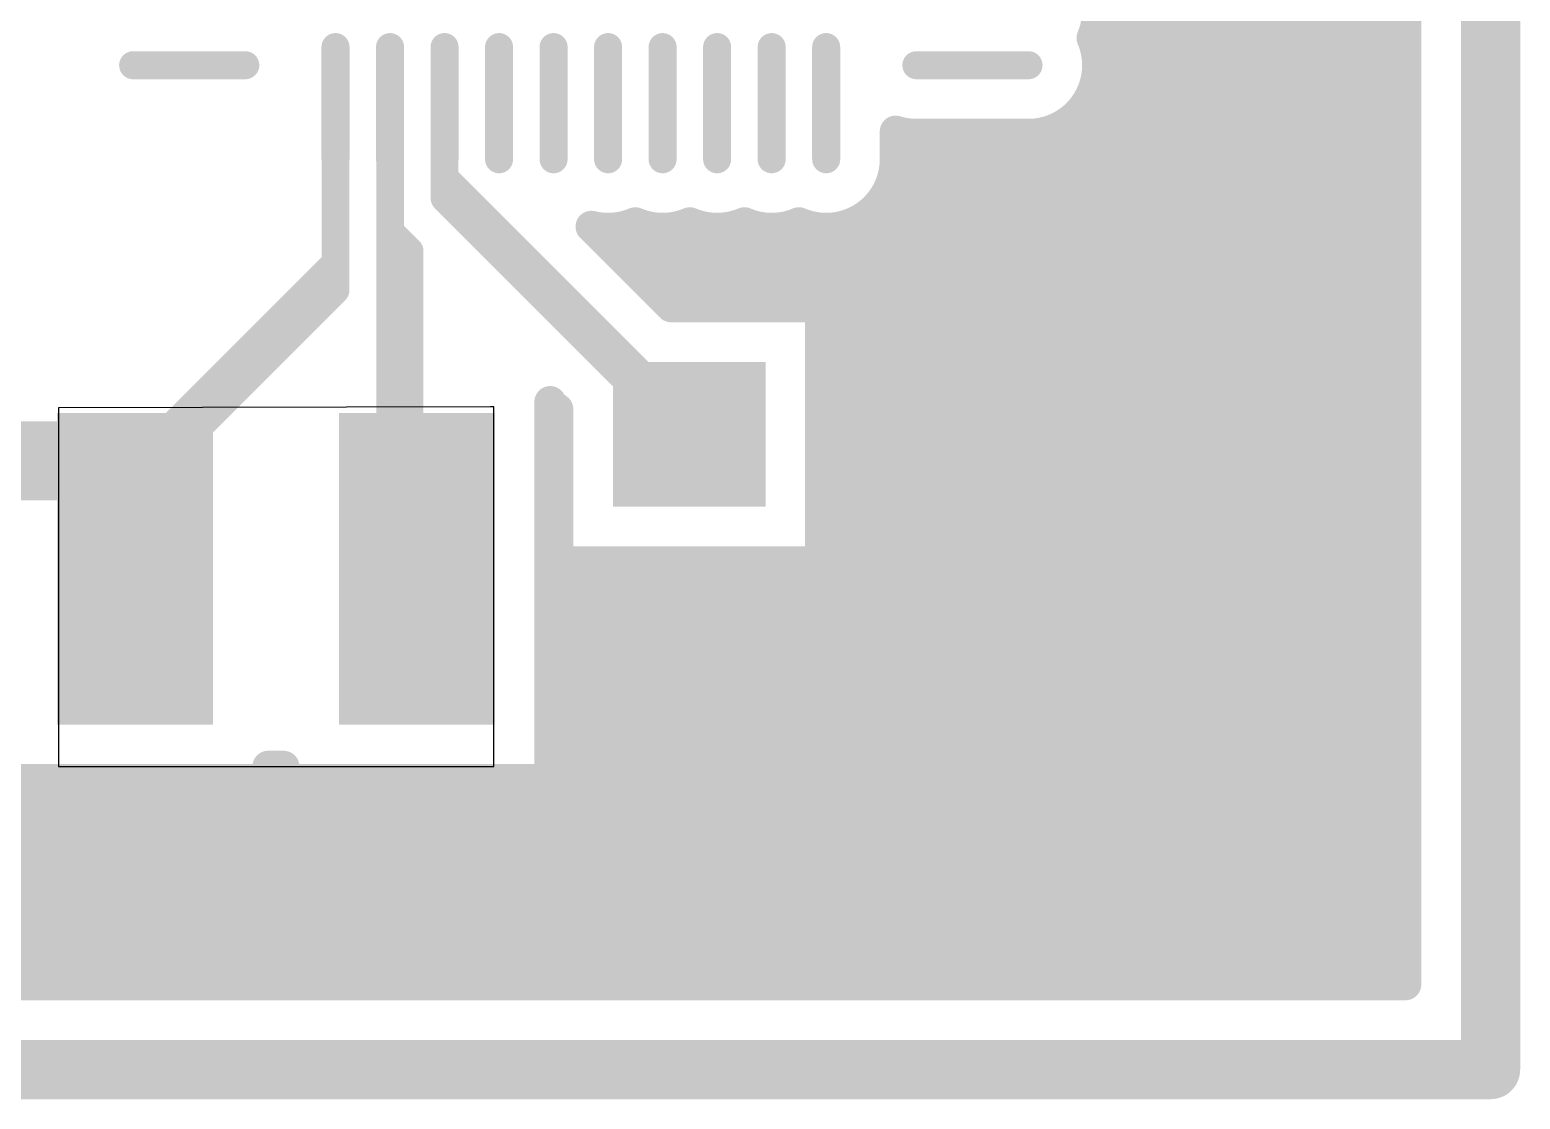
# Model space of a CAD drawing. Header units: inches. Extents: x 0 to 226, y 0 to 70.
# Drawn here: x 68.94 to 78.51, y 44.67 to 51.54 of the extents above; entities that cross this region are included whole.
import ezdxf

# ---------------------------------------------------------------- set-up
doc = ezdxf.new("R2010")
doc.units = ezdxf.units.IN
doc.layers.add('Keep-Out Layer', color=6, linetype='Continuous')
doc.layers.add('Top Layer', color=1, linetype='Continuous')

msp = doc.modelspace()

# ---------------------------------------------------------------- linework, layer by layer
at = {"layer": 'Keep-Out Layer'}
for points in [[(78.3215, 44.8641, 0.381, 0.381, 0), (78.3215, 69.6942, 0.381, 0.381, 0)], [(58.881, 44.8641, 0.381, 0.381, 0), (78.3215, 44.8641, 0.381, 0.381, 0)]]:
    msp.add_lwpolyline(points, format="xyseb", dxfattribs=at)
msp.add_lwpolyline([(78.2263, 44.8641, 0.1905, 0.1905, 1), (78.4168, 44.8641, 0.1905, 0.1905, 1)], format="xyseb", close=True, dxfattribs=at)
msp.add_lwpolyline([(78.2263, 44.8641, 0.1905, 0.1905, 1), (78.4168, 44.8641, 0.1905, 0.1905, 1)], format="xyseb", close=True, dxfattribs=at)
at = {"layer": 'Top Layer'}
for p, q in [((71.9017, 49.1183), (69.1292, 49.1112)), ((69.1292, 49.1112), (69.1292, 46.809)), ((71.923, 49.1183), (71.9017, 49.1183)), ((71.923, 46.809), (71.923, 49.1183)), ((69.1292, 46.809), (71.923, 46.809))]:
    msp.add_line(p, q, dxfattribs=at)
for points in [[(76.6432, 45.4102, 0.2032, 0.2032, 0), (76.6432, 63.3706, 0.2032, 0.2032, 0)], [(76.8464, 45.4102, 0.2032, 0.2032, 0), (76.8464, 63.3706, 0.2032, 0.2032, 0)], [(77.0496, 45.4102, 0.2032, 0.2032, 0), (77.0496, 63.3706, 0.2032, 0.2032, 0)], [(77.2528, 45.4102, 0.2032, 0.2032, 0), (77.2528, 63.3706, 0.2032, 0.2032, 0)], [(77.456, 45.4102, 0.2032, 0.2032, 0), (77.456, 63.3706, 0.2032, 0.2032, 0)], [(77.6592, 45.4102, 0.2032, 0.2032, 0), (77.6592, 63.3706, 0.2032, 0.2032, 0)], [(77.7754, 45.4102, 0.2032, 0.2032, 0), (77.7754, 63.3706, 0.2032, 0.2032, 0)], [(75.8304, 45.4102, 0.2032, 0.2032, 0), (75.8304, 57.3656, 0.2032, 0.2032, 0)], [(76.0336, 45.4102, 0.2032, 0.2032, 0), (76.0336, 57.3656, 0.2032, 0.2032, 0)], [(76.2368, 45.4102, 0.2032, 0.2032, 0), (76.2368, 57.3656, 0.2032, 0.2032, 0)], [(76.44, 45.4102, 0.2032, 0.2032, 0), (76.44, 57.3656, 0.2032, 0.2032, 0)], [(75.8013, 51.6617, 0.2032, 0.2032, -0.101243), (75.7655, 51.4867, 0.2032, 0.2032, 0)], [(75.7655, 51.4867, 0.2032, 0.2032, -0.101243), (75.8013, 51.3117, 0.2032, 0.2032, 0)], [(75.78, 51.5257, 0.2032, 0.2032, 0), (77.7754, 51.5257, 0.2032, 0.2032, 0)], [(70.9067, 50.708, 0.18, 0.18, 0), (70.9067, 51.428, 0.18, 0.18, 0)], [(71.2567, 50.708, 0.18, 0.18, 0), (71.2567, 51.428, 0.18, 0.18, 0)], [(71.6067, 50.708, 0.18, 0.18, 0), (71.6067, 51.428, 0.18, 0.18, 0)], [(71.9567, 50.708, 0.18, 0.18, 0), (71.9567, 51.428, 0.18, 0.18, 0)], [(72.3067, 50.708, 0.18, 0.18, 0), (72.3067, 51.428, 0.18, 0.18, 0)], [(72.6567, 50.708, 0.18, 0.18, 0), (72.6567, 51.428, 0.18, 0.18, 0)], [(73.0067, 50.708, 0.18, 0.18, 0), (73.0067, 51.428, 0.18, 0.18, 0)], [(73.3567, 50.708, 0.18, 0.18, 0), (73.3567, 51.428, 0.18, 0.18, 0)], [(73.7067, 50.708, 0.18, 0.18, 0), (73.7067, 51.428, 0.18, 0.18, 0)], [(74.0567, 50.708, 0.18, 0.18, 0), (74.0567, 51.428, 0.18, 0.18, 0)], [(70.3277, 51.3117, 0.18, 0.18, 0), (69.6077, 51.3117, 0.18, 0.18, 0)], [(74.6357, 51.3117, 0.18, 0.18, 0), (75.3557, 51.3117, 0.18, 0.18, 0)], [(75.8013, 51.3117, 0.2032, 0.2032, -0.414214), (75.3557, 50.8661, 0.2032, 0.2032, 0)], [(75.8011, 51.3225, 0.2032, 0.2032, 0), (77.7754, 51.3225, 0.2032, 0.2032, 0)], [(75.7576, 51.1193, 0.2032, 0.2032, 0), (77.7754, 51.1193, 0.2032, 0.2032, 0)], [(70.9067, 50.0416, 0.1778, 0.1778, 0), (70.9067, 51.068, 0.1778, 0.1778, 0)], [(71.2567, 50.2453, 0.1778, 0.1778, 0), (71.2567, 51.068, 0.1778, 0.1778, 0)], [(71.6067, 51.068, 0.1778, 0.1778, 0), (71.6071, 51.0676, 0.1778, 0.1778, 0)], [(71.6067, 50.4574, 0.1778, 0.1778, 0), (71.6067, 51.068, 0.1778, 0.1778, 0)], [(71.6071, 50.5891, 0.1778, 0.1778, 0), (71.6071, 51.0676, 0.1778, 0.1778, 0)], [(75.5606, 50.9161, 0.2032, 0.2032, 0), (77.7754, 50.9161, 0.2032, 0.2032, 0)], [(75.6272, 45.4102, 0.2032, 0.2032, 0), (75.6272, 50.9584, 0.2032, 0.2032, 0)], [(74.5023, 50.708, 0.2032, 0.2032, 0), (74.5023, 50.8866, 0.2032, 0.2032, 0)], [(74.6357, 50.8661, 0.2032, 0.2032, -0.076154), (74.5023, 50.8866, 0.2032, 0.2032, 0)], [(74.6112, 45.4102, 0.2032, 0.2032, 0), (74.6112, 50.8668, 0.2032, 0.2032, 0)], [(74.6357, 50.8661, 0.2032, 0.2032, 0), (75.3557, 50.8661, 0.2032, 0.2032, 0)], [(74.8144, 45.4102, 0.2032, 0.2032, 0), (74.8144, 50.8661, 0.2032, 0.2032, 0)], [(75.0176, 45.4102, 0.2032, 0.2032, 0), (75.0176, 50.8661, 0.2032, 0.2032, 0)], [(75.2208, 45.4102, 0.2032, 0.2032, 0), (75.2208, 50.8661, 0.2032, 0.2032, 0)], [(75.424, 45.4102, 0.2032, 0.2032, 0), (75.424, 50.8714, 0.2032, 0.2032, 0)], [(74.5023, 50.708, 0.2032, 0.2032, -0.538019), (73.8817, 50.2982, 0.2032, 0.2032, 0)], [(74.5023, 50.7129, 0.2032, 0.2032, 0), (77.7754, 50.7129, 0.2032, 0.2032, 0)], [(71.6071, 50.5891, 0.1778, 0.1778, 0), (73.0277, 49.1684, 0.1778, 0.1778, 0)], [(71.6067, 50.4574, 0.1778, 0.1778, 0), (72.746, 49.318, 0.1778, 0.1778, 0)], [(74.408, 45.4102, 0.2032, 0.2032, 0), (74.408, 50.434, 0.2032, 0.2032, 0)], [(74.4557, 50.5097, 0.2032, 0.2032, 0), (77.7754, 50.5097, 0.2032, 0.2032, 0)], [(71.2567, 48.2515, 0.1778, 0.1778, 0), (71.2567, 50.2453, 0.1778, 0.1778, 0)], [(71.2567, 50.2453, 0.1778, 0.1778, 0), (71.3827, 50.1192, 0.1778, 0.1778, 0)], [(72.8317, 50.2982, 0.2032, 0.2032, -0.163215), (72.5492, 50.2756, 0.2032, 0.2032, 0)], [(72.5492, 50.2756, 0.2032, 0.2032, 0), (73.0622, 49.7625, 0.2032, 0.2032, 0)], [(72.7824, 50.0423, 0.2032, 0.2032, 0), (72.7824, 50.2805, 0.2032, 0.2032, 0)], [(73.1817, 50.2982, 0.2032, 0.2032, -0.204583), (72.8317, 50.2982, 0.2032, 0.2032, 0)], [(72.9856, 49.8391, 0.2032, 0.2032, 0), (72.9856, 50.2629, 0.2032, 0.2032, 0)], [(73.5317, 50.2982, 0.2032, 0.2032, -0.204583), (73.1817, 50.2982, 0.2032, 0.2032, 0)], [(73.1888, 49.7625, 0.2032, 0.2032, 0), (73.1888, 50.2952, 0.2032, 0.2032, 0)], [(73.392, 49.7625, 0.2032, 0.2032, 0), (73.392, 50.2638, 0.2032, 0.2032, 0)], [(73.8817, 50.2982, 0.2032, 0.2032, -0.204583), (73.5317, 50.2982, 0.2032, 0.2032, 0)], [(73.5952, 49.7625, 0.2032, 0.2032, 0), (73.5952, 50.2766, 0.2032, 0.2032, 0)], [(73.7984, 49.7625, 0.2032, 0.2032, 0), (73.7984, 50.272, 0.2032, 0.2032, 0)], [(74.0016, 49.7625, 0.2032, 0.2032, 0), (74.0016, 50.2658, 0.2032, 0.2032, 0)], [(74.2048, 45.4102, 0.2032, 0.2032, 0), (74.2048, 50.2878, 0.2032, 0.2032, 0)], [(74.2498, 50.3065, 0.2032, 0.2032, 0), (77.7754, 50.3065, 0.2032, 0.2032, 0)], [(71.3827, 48.2049, 0.1778, 0.1778, 0), (71.3827, 50.1192, 0.1778, 0.1778, 0)], [(72.7215, 50.1033, 0.2032, 0.2032, 0), (77.7754, 50.1033, 0.2032, 0.2032, 0)], [(69.6373, 48.7723, 0.1778, 0.1778, 0), (70.9067, 50.0416, 0.1778, 0.1778, 0)], [(70.9067, 49.8661, 0.1778, 0.1778, 0), (70.9067, 50.0416, 0.1778, 0.1778, 0)], [(69.6193, 48.5788, 0.1778, 0.1778, 0), (70.9067, 49.8661, 0.1778, 0.1778, 0)], [(72.9247, 49.9001, 0.2032, 0.2032, 0), (77.7754, 49.9001, 0.2032, 0.2032, 0)], [(73.0622, 49.7625, 0.2032, 0.2032, 0), (74.023, 49.7625, 0.2032, 0.2032, 0)], [(74.023, 48.1213, 0.2032, 0.2032, 0), (74.023, 49.7625, 0.2032, 0.2032, 0)], [(74.023, 49.6969, 0.2032, 0.2032, 0), (77.7754, 49.6969, 0.2032, 0.2032, 0)], [(74.023, 49.4937, 0.2032, 0.2032, 0), (77.7754, 49.4937, 0.2032, 0.2032, 0)], [(72.746, 49.318, 0.1778, 0.1778, 0), (72.8013, 49.318, 0.1778, 0.1778, 0)], [(72.8013, 49.318, 0.1778, 0.1778, 0), (73.1774, 48.9419, 0.1778, 0.1778, 0)], [(74.023, 49.2905, 0.2032, 0.2032, 0), (77.7754, 49.2905, 0.2032, 0.2032, 0)], [(72.2849, 46.7232, 0.2032, 0.2032, 0), (72.2849, 49.1505, 0.2032, 0.2032, 0)], [(72.3318, 48.1213, 0.2032, 0.2032, 0), (72.3318, 49.1036, 0.2032, 0.2032, 0)], [(74.023, 49.0873, 0.2032, 0.2032, 0), (77.7754, 49.0873, 0.2032, 0.2032, 0)], [(67.9319, 48.7723, 0.508, 0.508, 0), (69.4259, 48.7723, 0.508, 0.508, 0)], [(69.4259, 48.7723, 0.508, 0.508, 0), (69.6193, 48.5788, 0.508, 0.508, 0)], [(74.023, 48.8841, 0.2032, 0.2032, 0), (77.7754, 48.8841, 0.2032, 0.2032, 0)], [(69.6193, 48.0788, 0.508, 0.508, 0), (69.6193, 48.5788, 0.508, 0.508, 0)], [(74.023, 48.6809, 0.2032, 0.2032, 0), (77.7754, 48.6809, 0.2032, 0.2032, 0)], [(74.023, 48.4777, 0.2032, 0.2032, 0), (77.7754, 48.4777, 0.2032, 0.2032, 0)], [(71.2567, 48.2515, 0.1778, 0.1778, 0), (71.343, 48.1651, 0.1778, 0.1778, 0)], [(74.023, 48.2745, 0.2032, 0.2032, 0), (77.7754, 48.2745, 0.2032, 0.2032, 0)], [(71.343, 48.1651, 0.1778, 0.1778, 0), (71.3827, 48.2049, 0.1778, 0.1778, 0)], [(71.343, 48.1651, 0.1778, 0.1778, 0), (71.4293, 48.0788, 0.1778, 0.1778, 0)], [(72.3318, 48.1213, 0.2032, 0.2032, 0), (74.023, 48.1213, 0.2032, 0.2032, 0)], [(72.376, 45.4102, 0.2032, 0.2032, 0), (72.376, 48.1213, 0.2032, 0.2032, 0)], [(72.5792, 45.4102, 0.2032, 0.2032, 0), (72.5792, 48.1213, 0.2032, 0.2032, 0)], [(72.7824, 45.4102, 0.2032, 0.2032, 0), (72.7824, 48.1213, 0.2032, 0.2032, 0)], [(72.9856, 45.4102, 0.2032, 0.2032, 0), (72.9856, 48.1213, 0.2032, 0.2032, 0)], [(73.1888, 45.4102, 0.2032, 0.2032, 0), (73.1888, 48.1213, 0.2032, 0.2032, 0)], [(73.392, 45.4102, 0.2032, 0.2032, 0), (73.392, 48.1213, 0.2032, 0.2032, 0)], [(73.5952, 45.4102, 0.2032, 0.2032, 0), (73.5952, 48.1213, 0.2032, 0.2032, 0)], [(73.7984, 45.4102, 0.2032, 0.2032, 0), (73.7984, 48.1213, 0.2032, 0.2032, 0)], [(74.0016, 45.4102, 0.2032, 0.2032, 0), (74.0016, 48.1213, 0.2032, 0.2032, 0)], [(72.2849, 48.0713, 0.2032, 0.2032, 0), (77.7754, 48.0713, 0.2032, 0.2032, 0)], [(72.2849, 47.8681, 0.2032, 0.2032, 0), (77.7754, 47.8681, 0.2032, 0.2032, 0)], [(72.2849, 47.6649, 0.2032, 0.2032, 0), (77.7754, 47.6649, 0.2032, 0.2032, 0)], [(72.2849, 47.4617, 0.2032, 0.2032, 0), (77.7754, 47.4617, 0.2032, 0.2032, 0)], [(72.2849, 47.2585, 0.2032, 0.2032, 0), (77.7754, 47.2585, 0.2032, 0.2032, 0)], [(72.2849, 47.0553, 0.2032, 0.2032, 0), (77.7754, 47.0553, 0.2032, 0.2032, 0)], [(70.4749, 46.809, 0.2032, 0.2032, 0), (70.5737, 46.809, 0.2032, 0.2032, 0)], [(70.4749, 46.7232, 0.2032, 0.2032, 0), (70.4749, 46.809, 0.2032, 0.2032, 0)], [(70.5472, 45.4102, 0.2032, 0.2032, 0), (70.5472, 46.809, 0.2032, 0.2032, 0)], [(70.5737, 46.7232, 0.2032, 0.2032, 0), (70.5737, 46.809, 0.2032, 0.2032, 0)], [(72.2849, 46.8521, 0.2032, 0.2032, 0), (77.7754, 46.8521, 0.2032, 0.2032, 0)], [(68.7637, 46.7232, 0.2032, 0.2032, 0), (70.4749, 46.7232, 0.2032, 0.2032, 0)], [(68.9216, 45.4102, 0.2032, 0.2032, 0), (68.9216, 46.7232, 0.2032, 0.2032, 0)], [(69.1248, 45.4102, 0.2032, 0.2032, 0), (69.1248, 46.7232, 0.2032, 0.2032, 0)], [(69.328, 45.4102, 0.2032, 0.2032, 0), (69.328, 46.7232, 0.2032, 0.2032, 0)], [(69.5312, 45.4102, 0.2032, 0.2032, 0), (69.5312, 46.7232, 0.2032, 0.2032, 0)], [(69.7344, 45.4102, 0.2032, 0.2032, 0), (69.7344, 46.7232, 0.2032, 0.2032, 0)], [(69.9376, 45.4102, 0.2032, 0.2032, 0), (69.9376, 46.7232, 0.2032, 0.2032, 0)], [(70.1408, 45.4102, 0.2032, 0.2032, 0), (70.1408, 46.7232, 0.2032, 0.2032, 0)], [(70.344, 45.4102, 0.2032, 0.2032, 0), (70.344, 46.7232, 0.2032, 0.2032, 0)], [(70.5737, 46.7232, 0.2032, 0.2032, 0), (72.2849, 46.7232, 0.2032, 0.2032, 0)], [(70.7504, 45.4102, 0.2032, 0.2032, 0), (70.7504, 46.7232, 0.2032, 0.2032, 0)], [(70.9536, 45.4102, 0.2032, 0.2032, 0), (70.9536, 46.7232, 0.2032, 0.2032, 0)], [(71.1568, 45.4102, 0.2032, 0.2032, 0), (71.1568, 46.7232, 0.2032, 0.2032, 0)], [(71.36, 45.4102, 0.2032, 0.2032, 0), (71.36, 46.7232, 0.2032, 0.2032, 0)], [(71.5632, 45.4102, 0.2032, 0.2032, 0), (71.5632, 46.7232, 0.2032, 0.2032, 0)], [(71.7664, 45.4102, 0.2032, 0.2032, 0), (71.7664, 46.7232, 0.2032, 0.2032, 0)], [(71.9696, 45.4102, 0.2032, 0.2032, 0), (71.9696, 46.7232, 0.2032, 0.2032, 0)], [(72.1728, 45.4102, 0.2032, 0.2032, 0), (72.1728, 46.7232, 0.2032, 0.2032, 0)], [(59.4271, 46.6489, 0.2032, 0.2032, 0), (77.7754, 46.6489, 0.2032, 0.2032, 0)], [(59.4271, 46.4457, 0.2032, 0.2032, 0), (77.7754, 46.4457, 0.2032, 0.2032, 0)], [(59.4271, 46.2425, 0.2032, 0.2032, 0), (77.7754, 46.2425, 0.2032, 0.2032, 0)], [(59.4271, 46.0393, 0.2032, 0.2032, 0), (77.7754, 46.0393, 0.2032, 0.2032, 0)], [(59.4271, 45.8361, 0.2032, 0.2032, 0), (77.7754, 45.8361, 0.2032, 0.2032, 0)], [(59.4271, 45.6329, 0.2032, 0.2032, 0), (77.7754, 45.6329, 0.2032, 0.2032, 0)], [(59.4271, 45.4297, 0.2032, 0.2032, 0), (77.7754, 45.4297, 0.2032, 0.2032, 0)], [(59.4271, 45.4102, 0.2032, 0.2032, 0), (77.7754, 45.4102, 0.2032, 0.2032, 0)]]:
    msp.add_lwpolyline(points, format="xyseb", dxfattribs=at)
for points in [[(76.1196, 51.6727, 0.3048, 0.3048, 1), (76.4244, 51.6727, 0.3048, 0.3048, 1)], [(75.7147, 51.4867, 0.1016, 0.1016, 1), (75.8163, 51.4867, 0.1016, 0.1016, 1)], [(75.7147, 51.4867, 0.1016, 0.1016, 1), (75.8163, 51.4867, 0.1016, 0.1016, 1)], [(75.7292, 51.5257, 0.1016, 0.1016, 1), (75.8308, 51.5257, 0.1016, 0.1016, 1)], [(76.8679, 51.2822, 0.3048, 0.3048, 1), (77.1727, 51.2822, 0.3048, 0.3048, 1)], [(77.7246, 51.5257, 0.1016, 0.1016, 1), (77.8262, 51.5257, 0.1016, 0.1016, 1)], [(70.8617, 51.428, 0.09, 0.09, 1), (70.9517, 51.428, 0.09, 0.09, 1)], [(71.2117, 51.428, 0.09, 0.09, 1), (71.3017, 51.428, 0.09, 0.09, 1)], [(71.5617, 51.428, 0.09, 0.09, 1), (71.6517, 51.428, 0.09, 0.09, 1)], [(71.9117, 51.428, 0.09, 0.09, 1), (72.0017, 51.428, 0.09, 0.09, 1)], [(72.2617, 51.428, 0.09, 0.09, 1), (72.3517, 51.428, 0.09, 0.09, 1)], [(72.6117, 51.428, 0.09, 0.09, 1), (72.7017, 51.428, 0.09, 0.09, 1)], [(72.9617, 51.428, 0.09, 0.09, 1), (73.0517, 51.428, 0.09, 0.09, 1)], [(73.3117, 51.428, 0.09, 0.09, 1), (73.4017, 51.428, 0.09, 0.09, 1)], [(73.6617, 51.428, 0.09, 0.09, 1), (73.7517, 51.428, 0.09, 0.09, 1)], [(74.0117, 51.428, 0.09, 0.09, 1), (74.1017, 51.428, 0.09, 0.09, 1)], [(69.5627, 51.3117, 0.09, 0.09, 1), (69.6527, 51.3117, 0.09, 0.09, 1)], [(70.2827, 51.3117, 0.09, 0.09, 1), (70.3727, 51.3117, 0.09, 0.09, 1)], [(74.5907, 51.3117, 0.09, 0.09, 1), (74.6807, 51.3117, 0.09, 0.09, 1)], [(75.3107, 51.3117, 0.09, 0.09, 1), (75.4007, 51.3117, 0.09, 0.09, 1)], [(75.7503, 51.3225, 0.1016, 0.1016, 1), (75.8519, 51.3225, 0.1016, 0.1016, 1)], [(75.7505, 51.3117, 0.1016, 0.1016, 1), (75.8521, 51.3117, 0.1016, 0.1016, 1)], [(75.7505, 51.3117, 0.1016, 0.1016, 1), (75.8521, 51.3117, 0.1016, 0.1016, 1)], [(77.7246, 51.3225, 0.1016, 0.1016, 1), (77.8262, 51.3225, 0.1016, 0.1016, 1)], [(75.7068, 51.1193, 0.1016, 0.1016, 1), (75.8084, 51.1193, 0.1016, 0.1016, 1)], [(77.7246, 51.1193, 0.1016, 0.1016, 1), (77.8262, 51.1193, 0.1016, 0.1016, 1)], [(70.8622, 51.068, 0.0889, 0.0889, 1), (70.9511, 51.068, 0.0889, 0.0889, 1)], [(71.2122, 51.068, 0.0889, 0.0889, 1), (71.3011, 51.068, 0.0889, 0.0889, 1)], [(71.5622, 51.068, 0.0889, 0.0889, 1), (71.6511, 51.068, 0.0889, 0.0889, 1)], [(71.5622, 51.068, 0.0889, 0.0889, 1), (71.6511, 51.068, 0.0889, 0.0889, 1)], [(71.5626, 51.0676, 0.0889, 0.0889, 1), (71.6515, 51.0676, 0.0889, 0.0889, 1)], [(71.5626, 51.0676, 0.0889, 0.0889, 1), (71.6515, 51.0676, 0.0889, 0.0889, 1)], [(75.5098, 50.9161, 0.1016, 0.1016, 1), (75.6114, 50.9161, 0.1016, 0.1016, 1)], [(75.5764, 50.9584, 0.1016, 0.1016, 1), (75.678, 50.9584, 0.1016, 0.1016, 1)], [(77.7246, 50.9161, 0.1016, 0.1016, 1), (77.8262, 50.9161, 0.1016, 0.1016, 1)], [(74.4515, 50.8866, 0.1016, 0.1016, 1), (74.5531, 50.8866, 0.1016, 0.1016, 1)], [(74.4515, 50.8866, 0.1016, 0.1016, 1), (74.5531, 50.8866, 0.1016, 0.1016, 1)], [(74.5604, 50.8668, 0.1016, 0.1016, 1), (74.662, 50.8668, 0.1016, 0.1016, 1)], [(74.5849, 50.8661, 0.1016, 0.1016, 1), (74.6865, 50.8661, 0.1016, 0.1016, 1)], [(74.5849, 50.8661, 0.1016, 0.1016, 1), (74.6865, 50.8661, 0.1016, 0.1016, 1)], [(74.7636, 50.8661, 0.1016, 0.1016, 1), (74.8652, 50.8661, 0.1016, 0.1016, 1)], [(74.9668, 50.8661, 0.1016, 0.1016, 1), (75.0684, 50.8661, 0.1016, 0.1016, 1)], [(75.17, 50.8661, 0.1016, 0.1016, 1), (75.2716, 50.8661, 0.1016, 0.1016, 1)], [(75.3049, 50.8661, 0.1016, 0.1016, 1), (75.4065, 50.8661, 0.1016, 0.1016, 1)], [(75.3049, 50.8661, 0.1016, 0.1016, 1), (75.4065, 50.8661, 0.1016, 0.1016, 1)], [(75.3732, 50.8714, 0.1016, 0.1016, 1), (75.4748, 50.8714, 0.1016, 0.1016, 1)], [(76.1196, 50.666, 0.3048, 0.3048, 1), (76.4244, 50.666, 0.3048, 0.3048, 1)], [(74.4515, 50.7129, 0.1016, 0.1016, 1), (74.5531, 50.7129, 0.1016, 0.1016, 1)], [(74.4515, 50.708, 0.1016, 0.1016, 1), (74.5531, 50.708, 0.1016, 0.1016, 1)], [(74.4515, 50.708, 0.1016, 0.1016, 1), (74.5531, 50.708, 0.1016, 0.1016, 1)], [(77.7246, 50.7129, 0.1016, 0.1016, 1), (77.8262, 50.7129, 0.1016, 0.1016, 1)], [(70.8617, 50.708, 0.09, 0.09, 1), (70.9517, 50.708, 0.09, 0.09, 1)], [(71.2117, 50.708, 0.09, 0.09, 1), (71.3017, 50.708, 0.09, 0.09, 1)], [(71.5617, 50.708, 0.09, 0.09, 1), (71.6517, 50.708, 0.09, 0.09, 1)], [(71.9117, 50.708, 0.09, 0.09, 1), (72.0017, 50.708, 0.09, 0.09, 1)], [(72.2617, 50.708, 0.09, 0.09, 1), (72.3517, 50.708, 0.09, 0.09, 1)], [(72.6117, 50.708, 0.09, 0.09, 1), (72.7017, 50.708, 0.09, 0.09, 1)], [(72.9617, 50.708, 0.09, 0.09, 1), (73.0517, 50.708, 0.09, 0.09, 1)], [(73.3117, 50.708, 0.09, 0.09, 1), (73.4017, 50.708, 0.09, 0.09, 1)], [(73.6617, 50.708, 0.09, 0.09, 1), (73.7517, 50.708, 0.09, 0.09, 1)], [(74.0117, 50.708, 0.09, 0.09, 1), (74.1017, 50.708, 0.09, 0.09, 1)], [(71.5626, 50.5891, 0.0889, 0.0889, 1), (71.6515, 50.5891, 0.0889, 0.0889, 1)], [(71.5626, 50.5891, 0.0889, 0.0889, 1), (71.6515, 50.5891, 0.0889, 0.0889, 1)], [(71.5622, 50.4574, 0.0889, 0.0889, 1), (71.6511, 50.4574, 0.0889, 0.0889, 1)], [(71.5622, 50.4574, 0.0889, 0.0889, 1), (71.6511, 50.4574, 0.0889, 0.0889, 1)], [(74.3572, 50.434, 0.1016, 0.1016, 1), (74.4588, 50.434, 0.1016, 0.1016, 1)], [(74.4049, 50.5097, 0.1016, 0.1016, 1), (74.5065, 50.5097, 0.1016, 0.1016, 1)], [(77.7246, 50.5097, 0.1016, 0.1016, 1), (77.8262, 50.5097, 0.1016, 0.1016, 1)], [(71.2122, 50.2453, 0.0889, 0.0889, 1), (71.3011, 50.2453, 0.0889, 0.0889, 1)], [(71.2122, 50.2453, 0.0889, 0.0889, 1), (71.3011, 50.2453, 0.0889, 0.0889, 1)], [(71.2122, 50.2453, 0.0889, 0.0889, 1), (71.3011, 50.2453, 0.0889, 0.0889, 1)], [(72.4984, 50.2756, 0.1016, 0.1016, 1), (72.6, 50.2756, 0.1016, 0.1016, 1)], [(72.4984, 50.2756, 0.1016, 0.1016, 1), (72.6, 50.2756, 0.1016, 0.1016, 1)], [(72.7316, 50.2805, 0.1016, 0.1016, 1), (72.8332, 50.2805, 0.1016, 0.1016, 1)], [(72.7809, 50.2982, 0.1016, 0.1016, 1), (72.8825, 50.2982, 0.1016, 0.1016, 1)], [(72.7809, 50.2982, 0.1016, 0.1016, 1), (72.8825, 50.2982, 0.1016, 0.1016, 1)], [(72.9348, 50.2629, 0.1016, 0.1016, 1), (73.0364, 50.2629, 0.1016, 0.1016, 1)], [(73.1309, 50.2982, 0.1016, 0.1016, 1), (73.2325, 50.2982, 0.1016, 0.1016, 1)], [(73.1309, 50.2982, 0.1016, 0.1016, 1), (73.2325, 50.2982, 0.1016, 0.1016, 1)], [(73.138, 50.2952, 0.1016, 0.1016, 1), (73.2396, 50.2952, 0.1016, 0.1016, 1)], [(73.3412, 50.2638, 0.1016, 0.1016, 1), (73.4428, 50.2638, 0.1016, 0.1016, 1)], [(73.4809, 50.2982, 0.1016, 0.1016, 1), (73.5825, 50.2982, 0.1016, 0.1016, 1)], [(73.4809, 50.2982, 0.1016, 0.1016, 1), (73.5825, 50.2982, 0.1016, 0.1016, 1)], [(73.5444, 50.2766, 0.1016, 0.1016, 1), (73.646, 50.2766, 0.1016, 0.1016, 1)], [(73.7476, 50.272, 0.1016, 0.1016, 1), (73.8492, 50.272, 0.1016, 0.1016, 1)], [(73.8309, 50.2982, 0.1016, 0.1016, 1), (73.9325, 50.2982, 0.1016, 0.1016, 1)], [(73.8309, 50.2982, 0.1016, 0.1016, 1), (73.9325, 50.2982, 0.1016, 0.1016, 1)], [(73.9508, 50.2658, 0.1016, 0.1016, 1), (74.0524, 50.2658, 0.1016, 0.1016, 1)], [(74.154, 50.2878, 0.1016, 0.1016, 1), (74.2556, 50.2878, 0.1016, 0.1016, 1)], [(74.199, 50.3065, 0.1016, 0.1016, 1), (74.3006, 50.3065, 0.1016, 0.1016, 1)], [(77.7246, 50.3065, 0.1016, 0.1016, 1), (77.8262, 50.3065, 0.1016, 0.1016, 1)], [(71.3383, 50.1192, 0.0889, 0.0889, 1), (71.4272, 50.1192, 0.0889, 0.0889, 1)], [(71.3383, 50.1192, 0.0889, 0.0889, 1), (71.4272, 50.1192, 0.0889, 0.0889, 1)], [(72.6707, 50.1033, 0.1016, 0.1016, 1), (72.7723, 50.1033, 0.1016, 0.1016, 1)], [(72.7316, 50.0423, 0.1016, 0.1016, 1), (72.8332, 50.0423, 0.1016, 0.1016, 1)], [(77.7246, 50.1033, 0.1016, 0.1016, 1), (77.8262, 50.1033, 0.1016, 0.1016, 1)], [(70.8622, 50.0416, 0.0889, 0.0889, 1), (70.9511, 50.0416, 0.0889, 0.0889, 1)], [(70.8622, 50.0416, 0.0889, 0.0889, 1), (70.9511, 50.0416, 0.0889, 0.0889, 1)], [(70.8622, 50.0416, 0.0889, 0.0889, 1), (70.9511, 50.0416, 0.0889, 0.0889, 1)], [(74.3014, 49.8252, 0.3048, 0.3048, 1), (74.6062, 49.8252, 0.3048, 0.3048, 1)], [(70.8622, 49.8661, 0.0889, 0.0889, 1), (70.9511, 49.8661, 0.0889, 0.0889, 1)], [(70.8622, 49.8661, 0.0889, 0.0889, 1), (70.9511, 49.8661, 0.0889, 0.0889, 1)], [(72.8739, 49.9001, 0.1016, 0.1016, 1), (72.9755, 49.9001, 0.1016, 0.1016, 1)], [(76.7614, 49.7114, 0.3048, 0.3048, 1), (77.0662, 49.7114, 0.3048, 0.3048, 1)], [(77.7246, 49.9001, 0.1016, 0.1016, 1), (77.8262, 49.9001, 0.1016, 0.1016, 1)], [(72.9348, 49.8391, 0.1016, 0.1016, 1), (73.0364, 49.8391, 0.1016, 0.1016, 1)], [(73.0114, 49.7625, 0.1016, 0.1016, 1), (73.113, 49.7625, 0.1016, 0.1016, 1)], [(73.0114, 49.7625, 0.1016, 0.1016, 1), (73.113, 49.7625, 0.1016, 0.1016, 1)], [(73.138, 49.7625, 0.1016, 0.1016, 1), (73.2396, 49.7625, 0.1016, 0.1016, 1)], [(73.3412, 49.7625, 0.1016, 0.1016, 1), (73.4428, 49.7625, 0.1016, 0.1016, 1)], [(73.5444, 49.7625, 0.1016, 0.1016, 1), (73.646, 49.7625, 0.1016, 0.1016, 1)], [(73.7476, 49.7625, 0.1016, 0.1016, 1), (73.8492, 49.7625, 0.1016, 0.1016, 1)], [(73.9508, 49.7625, 0.1016, 0.1016, 1), (74.0524, 49.7625, 0.1016, 0.1016, 1)], [(73.9722, 49.7625, 0.1016, 0.1016, 1), (74.0738, 49.7625, 0.1016, 0.1016, 1)], [(73.9722, 49.7625, 0.1016, 0.1016, 1), (74.0738, 49.7625, 0.1016, 0.1016, 1)], [(73.9722, 49.6969, 0.1016, 0.1016, 1), (74.0738, 49.6969, 0.1016, 0.1016, 1)], [(77.7246, 49.6969, 0.1016, 0.1016, 1), (77.8262, 49.6969, 0.1016, 0.1016, 1)], [(73.9722, 49.4937, 0.1016, 0.1016, 1), (74.0738, 49.4937, 0.1016, 0.1016, 1)], [(77.7246, 49.4937, 0.1016, 0.1016, 1), (77.8262, 49.4937, 0.1016, 0.1016, 1)], [(76.1311, 49.2547, 0.3048, 0.3048, 1), (76.4359, 49.2547, 0.3048, 0.3048, 1)], [(72.7015, 49.318, 0.0889, 0.0889, 1), (72.7904, 49.318, 0.0889, 0.0889, 1)], [(72.7015, 49.318, 0.0889, 0.0889, 1), (72.7904, 49.318, 0.0889, 0.0889, 1)], [(72.7568, 49.318, 0.0889, 0.0889, 1), (72.8457, 49.318, 0.0889, 0.0889, 1)], [(72.7568, 49.318, 0.0889, 0.0889, 1), (72.8457, 49.318, 0.0889, 0.0889, 1)], [(73.9722, 49.2905, 0.1016, 0.1016, 1), (74.0738, 49.2905, 0.1016, 0.1016, 1)], [(77.7246, 49.2905, 0.1016, 0.1016, 1), (77.8262, 49.2905, 0.1016, 0.1016, 1)], [(72.2341, 49.1505, 0.1016, 0.1016, 1), (72.3357, 49.1505, 0.1016, 0.1016, 1)], [(72.281, 49.1036, 0.1016, 0.1016, 1), (72.3826, 49.1036, 0.1016, 0.1016, 1)], [(72.9833, 49.1684, 0.0889, 0.0889, 1), (73.0722, 49.1684, 0.0889, 0.0889, 1)], [(73.9722, 49.0873, 0.1016, 0.1016, 1), (74.0738, 49.0873, 0.1016, 0.1016, 1)], [(77.7246, 49.0873, 0.1016, 0.1016, 1), (77.8262, 49.0873, 0.1016, 0.1016, 1)], [(69.2989, 48.7723, 0.254, 0.254, 1), (69.5529, 48.7723, 0.254, 0.254, 1)], [(69.2989, 48.7723, 0.254, 0.254, 1), (69.5529, 48.7723, 0.254, 0.254, 1)], [(73.1329, 48.9419, 0.0889, 0.0889, 1), (73.2218, 48.9419, 0.0889, 0.0889, 1)], [(74.6596, 48.7044, 0.3556, 0.3556, 1), (75.0152, 48.7044, 0.3556, 0.3556, 1)], [(73.9722, 48.8841, 0.1016, 0.1016, 1), (74.0738, 48.8841, 0.1016, 0.1016, 1)], [(77.7246, 48.8841, 0.1016, 0.1016, 1), (77.8262, 48.8841, 0.1016, 0.1016, 1)], [(69.4923, 48.5788, 0.254, 0.254, 1), (69.7463, 48.5788, 0.254, 0.254, 1)], [(69.4923, 48.5788, 0.254, 0.254, 1), (69.7463, 48.5788, 0.254, 0.254, 1)], [(69.5929, 48.7723, 0.0889, 0.0889, 1), (69.6818, 48.7723, 0.0889, 0.0889, 1)], [(73.9722, 48.6809, 0.1016, 0.1016, 1), (74.0738, 48.6809, 0.1016, 0.1016, 1)], [(77.7246, 48.6809, 0.1016, 0.1016, 1), (77.8262, 48.6809, 0.1016, 0.1016, 1)], [(69.5749, 48.5788, 0.0889, 0.0889, 1), (69.6638, 48.5788, 0.0889, 0.0889, 1)], [(73.9722, 48.4777, 0.1016, 0.1016, 1), (74.0738, 48.4777, 0.1016, 0.1016, 1)], [(77.7246, 48.4777, 0.1016, 0.1016, 1), (77.8262, 48.4777, 0.1016, 0.1016, 1)], [(69.4923, 48.0788, 0.254, 0.254, 1), (69.7463, 48.0788, 0.254, 0.254, 1)], [(71.2122, 48.2515, 0.0889, 0.0889, 1), (71.3011, 48.2515, 0.0889, 0.0889, 1)], [(71.2122, 48.2515, 0.0889, 0.0889, 1), (71.3011, 48.2515, 0.0889, 0.0889, 1)], [(73.9722, 48.2745, 0.1016, 0.1016, 1), (74.0738, 48.2745, 0.1016, 0.1016, 1)], [(77.7246, 48.2745, 0.1016, 0.1016, 1), (77.8262, 48.2745, 0.1016, 0.1016, 1)], [(71.2985, 48.1651, 0.0889, 0.0889, 1), (71.3874, 48.1651, 0.0889, 0.0889, 1)], [(71.2985, 48.1651, 0.0889, 0.0889, 1), (71.3874, 48.1651, 0.0889, 0.0889, 1)], [(71.2985, 48.1651, 0.0889, 0.0889, 1), (71.3874, 48.1651, 0.0889, 0.0889, 1)], [(71.3383, 48.2049, 0.0889, 0.0889, 1), (71.4272, 48.2049, 0.0889, 0.0889, 1)], [(71.3383, 48.2049, 0.0889, 0.0889, 1), (71.4272, 48.2049, 0.0889, 0.0889, 1)], [(72.281, 48.1213, 0.1016, 0.1016, 1), (72.3826, 48.1213, 0.1016, 0.1016, 1)], [(72.281, 48.1213, 0.1016, 0.1016, 1), (72.3826, 48.1213, 0.1016, 0.1016, 1)], [(72.3252, 48.1213, 0.1016, 0.1016, 1), (72.4268, 48.1213, 0.1016, 0.1016, 1)], [(72.5284, 48.1213, 0.1016, 0.1016, 1), (72.63, 48.1213, 0.1016, 0.1016, 1)], [(72.7316, 48.1213, 0.1016, 0.1016, 1), (72.8332, 48.1213, 0.1016, 0.1016, 1)], [(72.9348, 48.1213, 0.1016, 0.1016, 1), (73.0364, 48.1213, 0.1016, 0.1016, 1)], [(73.138, 48.1213, 0.1016, 0.1016, 1), (73.2396, 48.1213, 0.1016, 0.1016, 1)], [(73.3412, 48.1213, 0.1016, 0.1016, 1), (73.4428, 48.1213, 0.1016, 0.1016, 1)], [(73.5444, 48.1213, 0.1016, 0.1016, 1), (73.646, 48.1213, 0.1016, 0.1016, 1)], [(73.7476, 48.1213, 0.1016, 0.1016, 1), (73.8492, 48.1213, 0.1016, 0.1016, 1)], [(73.9508, 48.1213, 0.1016, 0.1016, 1), (74.0524, 48.1213, 0.1016, 0.1016, 1)], [(73.9722, 48.1213, 0.1016, 0.1016, 1), (74.0738, 48.1213, 0.1016, 0.1016, 1)], [(73.9722, 48.1213, 0.1016, 0.1016, 1), (74.0738, 48.1213, 0.1016, 0.1016, 1)], [(76.2304, 47.9289, 0.3556, 0.3556, 1), (76.586, 47.9289, 0.3556, 0.3556, 1)], [(71.3849, 48.0788, 0.0889, 0.0889, 1), (71.4738, 48.0788, 0.0889, 0.0889, 1)], [(72.2341, 48.0713, 0.1016, 0.1016, 1), (72.3357, 48.0713, 0.1016, 0.1016, 1)], [(77.7246, 48.0713, 0.1016, 0.1016, 1), (77.8262, 48.0713, 0.1016, 0.1016, 1)], [(72.2341, 47.8681, 0.1016, 0.1016, 1), (72.3357, 47.8681, 0.1016, 0.1016, 1)], [(77.7246, 47.8681, 0.1016, 0.1016, 1), (77.8262, 47.8681, 0.1016, 0.1016, 1)], [(72.2341, 47.6649, 0.1016, 0.1016, 1), (72.3357, 47.6649, 0.1016, 0.1016, 1)], [(77.7246, 47.6649, 0.1016, 0.1016, 1), (77.8262, 47.6649, 0.1016, 0.1016, 1)], [(72.2341, 47.4617, 0.1016, 0.1016, 1), (72.3357, 47.4617, 0.1016, 0.1016, 1)], [(74.7755, 47.2462, 0.3556, 0.3556, 1), (75.1311, 47.2462, 0.3556, 0.3556, 1)], [(77.7246, 47.4617, 0.1016, 0.1016, 1), (77.8262, 47.4617, 0.1016, 0.1016, 1)], [(72.2341, 47.2585, 0.1016, 0.1016, 1), (72.3357, 47.2585, 0.1016, 0.1016, 1)], [(77.7246, 47.2585, 0.1016, 0.1016, 1), (77.8262, 47.2585, 0.1016, 0.1016, 1)], [(75.6922, 46.8772, 0.3048, 0.3048, 1), (75.997, 46.8772, 0.3048, 0.3048, 1)], [(77.0787, 46.892, 0.3048, 0.3048, 1), (77.3835, 46.892, 0.3048, 0.3048, 1)], [(72.2341, 47.0553, 0.1016, 0.1016, 1), (72.3357, 47.0553, 0.1016, 0.1016, 1)], [(77.7246, 47.0553, 0.1016, 0.1016, 1), (77.8262, 47.0553, 0.1016, 0.1016, 1)], [(70.4241, 46.809, 0.1016, 0.1016, 1), (70.5257, 46.809, 0.1016, 0.1016, 1)], [(70.4241, 46.809, 0.1016, 0.1016, 1), (70.5257, 46.809, 0.1016, 0.1016, 1)], [(70.4964, 46.809, 0.1016, 0.1016, 1), (70.598, 46.809, 0.1016, 0.1016, 1)], [(70.5229, 46.809, 0.1016, 0.1016, 1), (70.6245, 46.809, 0.1016, 0.1016, 1)], [(70.5229, 46.809, 0.1016, 0.1016, 1), (70.6245, 46.809, 0.1016, 0.1016, 1)], [(72.2341, 46.8521, 0.1016, 0.1016, 1), (72.3357, 46.8521, 0.1016, 0.1016, 1)], [(77.7246, 46.8521, 0.1016, 0.1016, 1), (77.8262, 46.8521, 0.1016, 0.1016, 1)], [(68.8708, 46.7232, 0.1016, 0.1016, 1), (68.9724, 46.7232, 0.1016, 0.1016, 1)], [(69.074, 46.7232, 0.1016, 0.1016, 1), (69.1756, 46.7232, 0.1016, 0.1016, 1)], [(69.2772, 46.7232, 0.1016, 0.1016, 1), (69.3788, 46.7232, 0.1016, 0.1016, 1)], [(69.4804, 46.7232, 0.1016, 0.1016, 1), (69.582, 46.7232, 0.1016, 0.1016, 1)], [(69.6836, 46.7232, 0.1016, 0.1016, 1), (69.7852, 46.7232, 0.1016, 0.1016, 1)], [(69.8868, 46.7232, 0.1016, 0.1016, 1), (69.9884, 46.7232, 0.1016, 0.1016, 1)], [(70.09, 46.7232, 0.1016, 0.1016, 1), (70.1916, 46.7232, 0.1016, 0.1016, 1)], [(70.2932, 46.7232, 0.1016, 0.1016, 1), (70.3948, 46.7232, 0.1016, 0.1016, 1)], [(70.4241, 46.7232, 0.1016, 0.1016, 1), (70.5257, 46.7232, 0.1016, 0.1016, 1)], [(70.4241, 46.7232, 0.1016, 0.1016, 1), (70.5257, 46.7232, 0.1016, 0.1016, 1)], [(70.5229, 46.7232, 0.1016, 0.1016, 1), (70.6245, 46.7232, 0.1016, 0.1016, 1)], [(70.5229, 46.7232, 0.1016, 0.1016, 1), (70.6245, 46.7232, 0.1016, 0.1016, 1)], [(70.6996, 46.7232, 0.1016, 0.1016, 1), (70.8012, 46.7232, 0.1016, 0.1016, 1)], [(70.9028, 46.7232, 0.1016, 0.1016, 1), (71.0044, 46.7232, 0.1016, 0.1016, 1)], [(71.106, 46.7232, 0.1016, 0.1016, 1), (71.2076, 46.7232, 0.1016, 0.1016, 1)], [(71.3092, 46.7232, 0.1016, 0.1016, 1), (71.4108, 46.7232, 0.1016, 0.1016, 1)], [(71.5124, 46.7232, 0.1016, 0.1016, 1), (71.614, 46.7232, 0.1016, 0.1016, 1)], [(71.7156, 46.7232, 0.1016, 0.1016, 1), (71.8172, 46.7232, 0.1016, 0.1016, 1)], [(71.9188, 46.7232, 0.1016, 0.1016, 1), (72.0204, 46.7232, 0.1016, 0.1016, 1)], [(72.122, 46.7232, 0.1016, 0.1016, 1), (72.2236, 46.7232, 0.1016, 0.1016, 1)], [(72.2341, 46.7232, 0.1016, 0.1016, 1), (72.3357, 46.7232, 0.1016, 0.1016, 1)], [(72.2341, 46.7232, 0.1016, 0.1016, 1), (72.3357, 46.7232, 0.1016, 0.1016, 1)], [(77.7246, 46.6489, 0.1016, 0.1016, 1), (77.8262, 46.6489, 0.1016, 0.1016, 1)], [(77.7246, 46.4457, 0.1016, 0.1016, 1), (77.8262, 46.4457, 0.1016, 0.1016, 1)], [(70.2686, 46.1029, 0.3556, 0.3556, 1), (70.6242, 46.1029, 0.3556, 0.3556, 1)], [(76.1659, 46.1542, 0.3048, 0.3048, 1), (76.4707, 46.1542, 0.3048, 0.3048, 1)], [(72.1576, 46.0367, 0.3556, 0.3556, 1), (72.5132, 46.0367, 0.3556, 0.3556, 1)], [(77.7246, 46.2425, 0.1016, 0.1016, 1), (77.8262, 46.2425, 0.1016, 0.1016, 1)], [(74.2288, 45.9372, 0.3556, 0.3556, 1), (74.5844, 45.9372, 0.3556, 0.3556, 1)], [(77.7246, 46.0393, 0.1016, 0.1016, 1), (77.8262, 46.0393, 0.1016, 0.1016, 1)], [(77.7246, 45.8361, 0.1016, 0.1016, 1), (77.8262, 45.8361, 0.1016, 0.1016, 1)], [(77.7246, 45.6329, 0.1016, 0.1016, 1), (77.8262, 45.6329, 0.1016, 0.1016, 1)], [(68.8708, 45.4102, 0.1016, 0.1016, 1), (68.9724, 45.4102, 0.1016, 0.1016, 1)], [(69.074, 45.4102, 0.1016, 0.1016, 1), (69.1756, 45.4102, 0.1016, 0.1016, 1)], [(69.2772, 45.4102, 0.1016, 0.1016, 1), (69.3788, 45.4102, 0.1016, 0.1016, 1)], [(69.4804, 45.4102, 0.1016, 0.1016, 1), (69.582, 45.4102, 0.1016, 0.1016, 1)], [(69.6836, 45.4102, 0.1016, 0.1016, 1), (69.7852, 45.4102, 0.1016, 0.1016, 1)], [(69.8868, 45.4102, 0.1016, 0.1016, 1), (69.9884, 45.4102, 0.1016, 0.1016, 1)], [(70.09, 45.4102, 0.1016, 0.1016, 1), (70.1916, 45.4102, 0.1016, 0.1016, 1)], [(70.2932, 45.4102, 0.1016, 0.1016, 1), (70.3948, 45.4102, 0.1016, 0.1016, 1)], [(70.4964, 45.4102, 0.1016, 0.1016, 1), (70.598, 45.4102, 0.1016, 0.1016, 1)], [(70.6996, 45.4102, 0.1016, 0.1016, 1), (70.8012, 45.4102, 0.1016, 0.1016, 1)], [(70.9028, 45.4102, 0.1016, 0.1016, 1), (71.0044, 45.4102, 0.1016, 0.1016, 1)], [(71.106, 45.4102, 0.1016, 0.1016, 1), (71.2076, 45.4102, 0.1016, 0.1016, 1)], [(71.3092, 45.4102, 0.1016, 0.1016, 1), (71.4108, 45.4102, 0.1016, 0.1016, 1)], [(71.5124, 45.4102, 0.1016, 0.1016, 1), (71.614, 45.4102, 0.1016, 0.1016, 1)], [(71.7156, 45.4102, 0.1016, 0.1016, 1), (71.8172, 45.4102, 0.1016, 0.1016, 1)], [(71.9188, 45.4102, 0.1016, 0.1016, 1), (72.0204, 45.4102, 0.1016, 0.1016, 1)], [(72.122, 45.4102, 0.1016, 0.1016, 1), (72.2236, 45.4102, 0.1016, 0.1016, 1)], [(72.3252, 45.4102, 0.1016, 0.1016, 1), (72.4268, 45.4102, 0.1016, 0.1016, 1)], [(72.5284, 45.4102, 0.1016, 0.1016, 1), (72.63, 45.4102, 0.1016, 0.1016, 1)], [(72.7316, 45.4102, 0.1016, 0.1016, 1), (72.8332, 45.4102, 0.1016, 0.1016, 1)], [(72.9348, 45.4102, 0.1016, 0.1016, 1), (73.0364, 45.4102, 0.1016, 0.1016, 1)], [(73.138, 45.4102, 0.1016, 0.1016, 1), (73.2396, 45.4102, 0.1016, 0.1016, 1)], [(73.3412, 45.4102, 0.1016, 0.1016, 1), (73.4428, 45.4102, 0.1016, 0.1016, 1)], [(73.5444, 45.4102, 0.1016, 0.1016, 1), (73.646, 45.4102, 0.1016, 0.1016, 1)], [(73.7476, 45.4102, 0.1016, 0.1016, 1), (73.8492, 45.4102, 0.1016, 0.1016, 1)], [(73.9508, 45.4102, 0.1016, 0.1016, 1), (74.0524, 45.4102, 0.1016, 0.1016, 1)], [(74.154, 45.4102, 0.1016, 0.1016, 1), (74.2556, 45.4102, 0.1016, 0.1016, 1)], [(74.3572, 45.4102, 0.1016, 0.1016, 1), (74.4588, 45.4102, 0.1016, 0.1016, 1)], [(74.5604, 45.4102, 0.1016, 0.1016, 1), (74.662, 45.4102, 0.1016, 0.1016, 1)], [(74.7636, 45.4102, 0.1016, 0.1016, 1), (74.8652, 45.4102, 0.1016, 0.1016, 1)], [(74.9668, 45.4102, 0.1016, 0.1016, 1), (75.0684, 45.4102, 0.1016, 0.1016, 1)], [(75.17, 45.4102, 0.1016, 0.1016, 1), (75.2716, 45.4102, 0.1016, 0.1016, 1)], [(75.3732, 45.4102, 0.1016, 0.1016, 1), (75.4748, 45.4102, 0.1016, 0.1016, 1)], [(75.5764, 45.4102, 0.1016, 0.1016, 1), (75.678, 45.4102, 0.1016, 0.1016, 1)], [(75.7796, 45.4102, 0.1016, 0.1016, 1), (75.8812, 45.4102, 0.1016, 0.1016, 1)], [(75.9828, 45.4102, 0.1016, 0.1016, 1), (76.0844, 45.4102, 0.1016, 0.1016, 1)], [(76.186, 45.4102, 0.1016, 0.1016, 1), (76.2876, 45.4102, 0.1016, 0.1016, 1)], [(76.3892, 45.4102, 0.1016, 0.1016, 1), (76.4908, 45.4102, 0.1016, 0.1016, 1)], [(76.5924, 45.4102, 0.1016, 0.1016, 1), (76.694, 45.4102, 0.1016, 0.1016, 1)], [(76.7956, 45.4102, 0.1016, 0.1016, 1), (76.8972, 45.4102, 0.1016, 0.1016, 1)], [(76.9988, 45.4102, 0.1016, 0.1016, 1), (77.1004, 45.4102, 0.1016, 0.1016, 1)], [(77.202, 45.4102, 0.1016, 0.1016, 1), (77.3036, 45.4102, 0.1016, 0.1016, 1)], [(77.4052, 45.4102, 0.1016, 0.1016, 1), (77.5068, 45.4102, 0.1016, 0.1016, 1)], [(77.6084, 45.4102, 0.1016, 0.1016, 1), (77.71, 45.4102, 0.1016, 0.1016, 1)], [(77.7246, 45.4297, 0.1016, 0.1016, 1), (77.8262, 45.4297, 0.1016, 0.1016, 1)], [(77.7246, 45.4102, 0.1016, 0.1016, 1), (77.8262, 45.4102, 0.1016, 0.1016, 1)], [(77.7246, 45.4102, 0.1016, 0.1016, 1), (77.8262, 45.4102, 0.1016, 0.1016, 1)]]:
    msp.add_lwpolyline(points, format="xyseb", close=True, dxfattribs=at)
for points in [[(73.6674, 48.4769), (73.6674, 49.4069), (72.6874, 48.4769), (72.6874, 49.4069)], [(69.1193, 47.0788), (70.1193, 47.0788), (69.1193, 49.0788), (70.1193, 49.0788)], [(70.9293, 47.0788), (71.9293, 47.0788), (70.9293, 49.0788), (71.9293, 49.0788)], [(73.6674, 46.9369), (73.6674, 47.8669), (72.6874, 46.9369), (72.6874, 47.8669)]]:
    msp.add_solid(points, dxfattribs=at)

doc.saveas('drawing.dxf')
